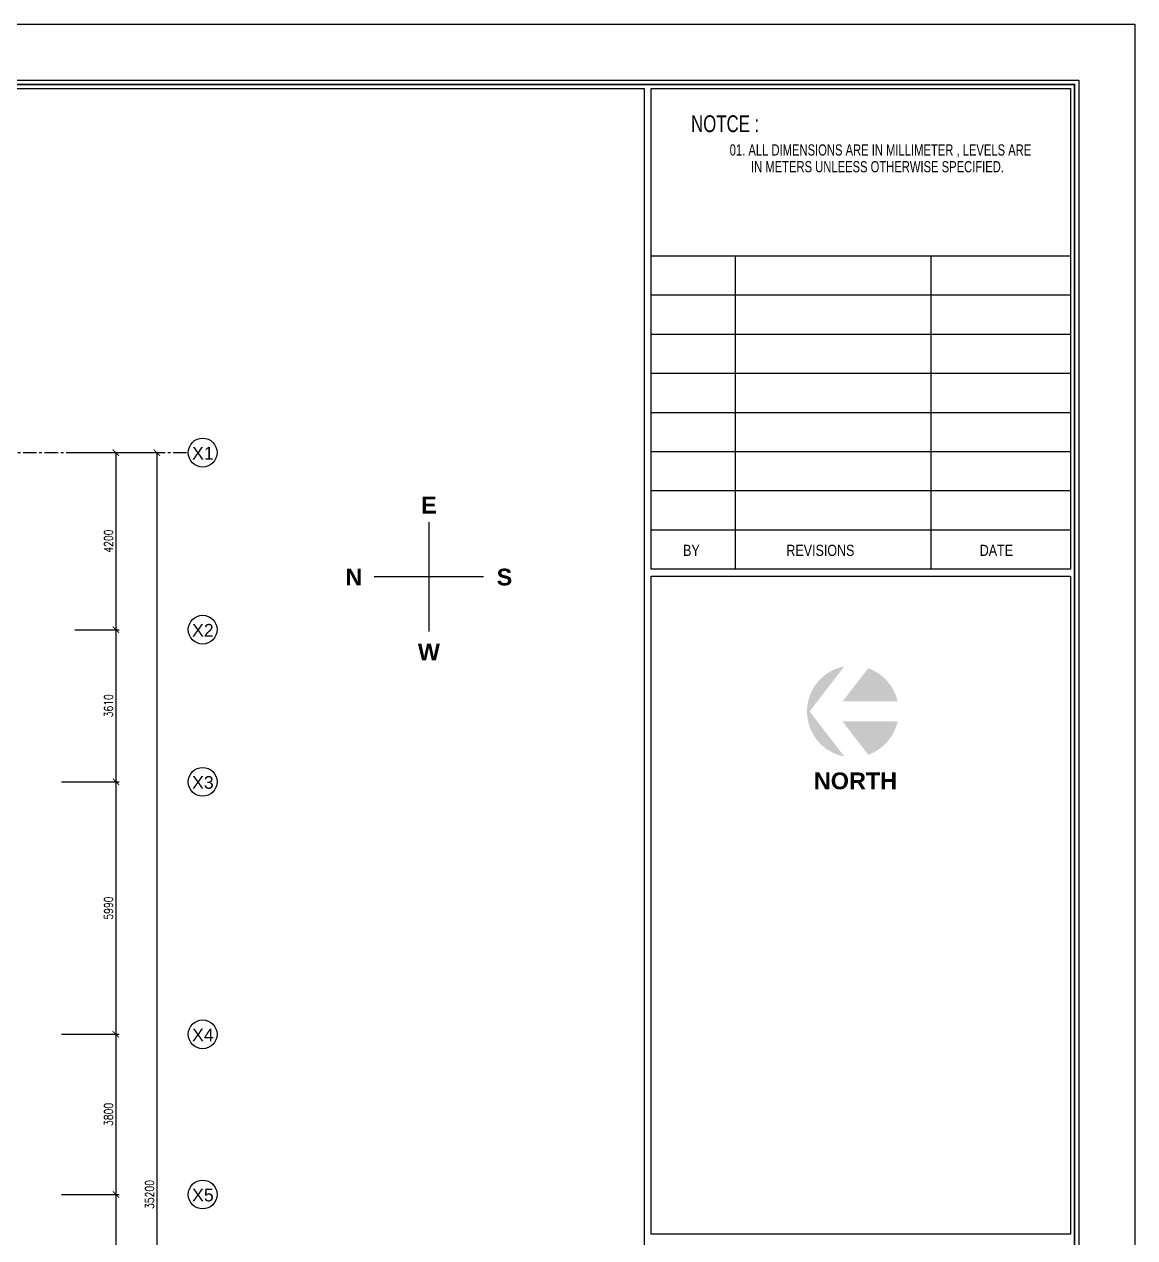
# Model space of a CAD drawing. Header units: millimetres. Extents: x -1288794 to 2153086, y -2701644 to -1428868.
# Drawn here: x 746738 to 773083, y -1492595 to -1463806 of the extents above; entities that cross this region are included whole.
import ezdxf
from ezdxf.enums import TextEntityAlignment as Align

# ---------------------------------------------------------------- set-up
doc = ezdxf.new("R2010")
doc.units = ezdxf.units.MM
doc.header["$LTSCALE"] = 100
doc.header["$PDMODE"] = 34
doc.linetypes.add('CENTER', pattern=[50.8, 31.75, -6.35, 6.35, -6.35])
for name, color, linetype in [('A-ANNO-DIMS', 1, 'Continuous'), ('A-ANNO-SYMB', 33, 'Continuous'), ('A-ANNO-TEXT', 8, 'Continuous'), ('A-GRID', 253, 'CENTER'), ('LOGO LINE', 7, 'Continuous'), ('LOGO1LINE', 7, 'Continuous'), ('LOGOHATCH02', 8, 'Continuous'), ('TEXT', 4, 'Continuous'), ('TEXTO', 140, 'Continuous')]:
    doc.layers.add(name, color=color, linetype=linetype)
doc.styles.add('ISTILO', font='sanss___.ttf', dxfattribs={"width": 0.8, "height": 400})
doc.styles.add('ROMANS', font='romans.shx', dxfattribs={"width": 0.8})
doc.styles.add('SANSSERIF', font='sas_____.pfb')
doc.styles.add('SANSSERIFBOLD', font='sasb____.pfb')
doc.styles.add('STYLUS BT', font='stylu.ttf', dxfattribs={"width": 0.5})
doc.dimstyles.new('100 of DIM2', dxfattribs={"dimscale": 0, "dimtxt": 200, "dimasz": 150, "dimexe": 75, "dimexo": 200, "dimgap": 75, "dimtad": 1, "dimdec": 0, "dimrnd": 5, "dimzin": 0, "dimdsep": 46, "dimtxsty": 'ROMANS', "dimblk": 'ARCHTICK', "dimcen": 100, "dimclrd": 94, "dimclre": 94, "dimclrt": 2, "dimadec": 0, "dimazin": 0, "dimtfac": 1, "dimtdec": 0, "dimtofl": 0, "dimtmove": 2, "dimatfit": 3, "dimldrblk": 'OPEN90', "dimfxl": 75, "dimtolj": 1, "dimtzin": 0, "dimarcsym": 0})

# ---------------------------------------------------------------- blocks, each defined once
blk = doc.blocks.new('_ArchTick')
at = {"color": 0, "linetype": 'ByBlock', "const_width": 0.15}
blk.add_lwpolyline([(-0.5, -0.5), (0.5, 0.5)], dxfattribs=at)
blk = doc.blocks.new('*D138')
at = {"layer": 'A-ANNO-DIMS', "color": 94, "lineweight": -2, "ltscale": 3, "transparency": 16777216}
for p, q in [((747729, -1473969), (749960, -1473969)), ((749885, -1473969), (749885, -1509169)), ((747729, -1509169), (749960, -1509169))]:
    blk.add_line(p, q, dxfattribs=at)
at = {"layer": 'Defpoints', "color": 0, "ltscale": 3, "transparency": 16777216}
for p in [(747529, -1473969), (747529, -1509169), (749885, -1509169)]:
    blk.add_point(p, dxfattribs=at)
at = {"layer": 'A-ANNO-DIMS', "color": 94, "lineweight": -2, "ltscale": 3, "transparency": 16777216, "xscale": 150, "yscale": 150, "zscale": 150}
for p, rotation in [((749885, -1473969), 90), ((749885, -1509169), 270)]:
    blk.add_blockref('_ArchTick', p, dxfattribs=dict(at, rotation=rotation))
at = {"layer": 'A-ANNO-DIMS', "color": 2, "ltscale": 3, "transparency": 16777216, "insert": (749710, -1491569), "char_height": 200, "attachment_point": 5, "rotation": 90, "style": 'ROMANS'}
blk.add_mtext('\\A1;35200', dxfattribs=at)
blk = doc.blocks.new('_Open90')
at = {"color": 0, "linetype": 'ByBlock', "lineweight": -2}
for p, q in [((0, 0), (-1, 0)), ((-0.5, 0.5), (0, 0)), ((0, 0), (-0.5, -0.5))]:
    blk.add_line(p, q, dxfattribs=at)
blk = doc.blocks.new('*D139')
at = {"layer": 'A-ANNO-DIMS', "color": 94, "lineweight": -2, "ltscale": 3, "transparency": 16777216}
for p, q in [((747935, -1473969), (748987, -1473969)), ((748912, -1473969), (748912, -1478169)), ((747935, -1478169), (748987, -1478169))]:
    blk.add_line(p, q, dxfattribs=at)
at = {"layer": 'Defpoints', "color": 0, "ltscale": 3, "transparency": 16777216}
for p in [(747735, -1473969), (747735, -1478169), (748912, -1478169)]:
    blk.add_point(p, dxfattribs=at)
at = {"layer": 'A-ANNO-DIMS', "color": 94, "lineweight": -2, "ltscale": 3, "transparency": 16777216, "xscale": 150, "yscale": 150, "zscale": 150}
for p, rotation in [((748912, -1473969), 90), ((748912, -1478169), 270)]:
    blk.add_blockref('_ArchTick', p, dxfattribs=dict(at, rotation=rotation))
at = {"layer": 'A-ANNO-DIMS', "color": 2, "ltscale": 3, "transparency": 16777216, "insert": (748737, -1476069), "char_height": 200, "attachment_point": 5, "rotation": 90, "style": 'ROMANS'}
blk.add_mtext('\\A1;4200', dxfattribs=at)
blk = doc.blocks.new('*D140')
at = {"layer": 'A-ANNO-DIMS', "color": 94, "lineweight": -2, "ltscale": 3, "transparency": 16777216}
for p, q in [((747935, -1478169), (748987, -1478169)), ((748912, -1478169), (748912, -1481779)), ((747621, -1481779), (748987, -1481779))]:
    blk.add_line(p, q, dxfattribs=at)
at = {"layer": 'Defpoints', "color": 0, "ltscale": 3, "transparency": 16777216}
for p in [(747735, -1478169), (747421, -1481779), (748912, -1481779)]:
    blk.add_point(p, dxfattribs=at)
at = {"layer": 'A-ANNO-DIMS', "color": 94, "lineweight": -2, "ltscale": 3, "transparency": 16777216, "xscale": 150, "yscale": 150, "zscale": 150}
for p, rotation in [((748912, -1478169), 90), ((748912, -1481779), 270)]:
    blk.add_blockref('_ArchTick', p, dxfattribs=dict(at, rotation=rotation))
at = {"layer": 'A-ANNO-DIMS', "color": 2, "ltscale": 3, "transparency": 16777216, "insert": (748737, -1479974), "char_height": 200, "attachment_point": 5, "rotation": 90, "style": 'ROMANS'}
blk.add_mtext('\\A1;3610', dxfattribs=at)
blk = doc.blocks.new('*D141')
at = {"layer": 'A-ANNO-DIMS', "color": 94, "lineweight": -2, "ltscale": 3, "transparency": 16777216}
for p, q in [((747621, -1481779), (748987, -1481779)), ((748912, -1481779), (748912, -1487769)), ((747621, -1487769), (748987, -1487769))]:
    blk.add_line(p, q, dxfattribs=at)
at = {"layer": 'Defpoints', "color": 0, "ltscale": 3, "transparency": 16777216}
for p in [(747421, -1481779), (747421, -1487769), (748912, -1487769)]:
    blk.add_point(p, dxfattribs=at)
at = {"layer": 'A-ANNO-DIMS', "color": 94, "lineweight": -2, "ltscale": 3, "transparency": 16777216, "xscale": 150, "yscale": 150, "zscale": 150}
for p, rotation in [((748912, -1481779), 90), ((748912, -1487769), 270)]:
    blk.add_blockref('_ArchTick', p, dxfattribs=dict(at, rotation=rotation))
at = {"layer": 'A-ANNO-DIMS', "color": 2, "ltscale": 3, "transparency": 16777216, "insert": (748737, -1484774), "char_height": 200, "attachment_point": 5, "rotation": 90, "style": 'ROMANS'}
blk.add_mtext('\\A1;5990', dxfattribs=at)
blk = doc.blocks.new('*D142')
at = {"layer": 'A-ANNO-DIMS', "color": 94, "lineweight": -2, "ltscale": 3, "transparency": 16777216}
for p, q in [((747621, -1487769), (748987, -1487769)), ((748912, -1487769), (748912, -1491569)), ((747621, -1491569), (748987, -1491569))]:
    blk.add_line(p, q, dxfattribs=at)
at = {"layer": 'Defpoints', "color": 0, "ltscale": 3, "transparency": 16777216}
for p in [(747421, -1487769), (747421, -1491569), (748912, -1491569)]:
    blk.add_point(p, dxfattribs=at)
at = {"layer": 'A-ANNO-DIMS', "color": 94, "lineweight": -2, "ltscale": 3, "transparency": 16777216, "xscale": 150, "yscale": 150, "zscale": 150}
for p, rotation in [((748912, -1487769), 90), ((748912, -1491569), 270)]:
    blk.add_blockref('_ArchTick', p, dxfattribs=dict(at, rotation=rotation))
at = {"layer": 'A-ANNO-DIMS', "color": 2, "ltscale": 3, "transparency": 16777216, "insert": (748737, -1489669), "char_height": 200, "attachment_point": 5, "rotation": 90, "style": 'ROMANS'}
blk.add_mtext('\\A1;3800', dxfattribs=at)
blk = doc.blocks.new('*D143')
at = {"layer": 'A-ANNO-DIMS', "color": 94, "lineweight": -2, "ltscale": 3, "transparency": 16777216}
for p, q in [((747621, -1491569), (748987, -1491569)), ((748912, -1491569), (748912, -1495369)), ((747621, -1495369), (748987, -1495369))]:
    blk.add_line(p, q, dxfattribs=at)
at = {"layer": 'Defpoints', "color": 0, "ltscale": 3, "transparency": 16777216}
for p in [(747421, -1491569), (747421, -1495369), (748912, -1495369)]:
    blk.add_point(p, dxfattribs=at)
at = {"layer": 'A-ANNO-DIMS', "color": 94, "lineweight": -2, "ltscale": 3, "transparency": 16777216, "xscale": 150, "yscale": 150, "zscale": 150}
for p, rotation in [((748912, -1491569), 90), ((748912, -1495369), 270)]:
    blk.add_blockref('_ArchTick', p, dxfattribs=dict(at, rotation=rotation))
at = {"layer": 'A-ANNO-DIMS', "color": 2, "ltscale": 3, "transparency": 16777216, "insert": (748737, -1493469), "char_height": 200, "attachment_point": 5, "rotation": 90, "style": 'ROMANS'}
blk.add_mtext('\\A1;3800', dxfattribs=at)

msp = doc.modelspace()

# ---------------------------------------------------------------- hatches: boundary and pattern name
at = {"layer": 'LOGOHATCH02'}
h = msp.add_hatch(color=30, dxfattribs=at)
h.paths.add_polyline_path([(766193.7, -1479040.2, 0.8284598), (766193.7, -1481178.5), (765369.8, -1480109.3)])
h.paths.add_polyline_path([(766759.3, -1479083.6), (766151.8, -1479872), (767458, -1479872, 0.2581572)])
h.paths.add_polyline_path([(767458, -1480346.6), (766151.8, -1480346.6), (766759.3, -1481135, 0.2581572)])

# ---------------------------------------------------------------- linework, layer by layer
for p, q in [((756334, -1475617.9), (756334, -1478213.2)), ((757631.6, -1476915.5), (755036.3, -1476915.5))]:
    msp.add_line(p, q)
at = {"layer": 'A-ANNO-SYMB', "ltscale": 3}
for centre in [(750971, -1473968.6), (750971, -1478168.6), (750971, -1481778.6), (750971, -1487768.6), (750971, -1491568.6)]:
    msp.add_circle(centre, 342.2, dxfattribs=at)
at = {"layer": 'A-GRID', "ltscale": 0.1}
msp.add_line((707089.2, -1473968.6), (750628.8, -1473968.6), dxfattribs=at)
at = {"layer": 'LOGO LINE'}
msp.add_lwpolyline([(773082.6, -1519493.9), (694324.6, -1519493.9), (694324.6, -1463806.4), (773082.6, -1463806.4)], close=True, dxfattribs=at)
at = {"layer": 'LOGO1LINE'}
for p, q in [((771557.9, -1469308.8), (761613.8, -1469308.8)), ((763602.6, -1469308.8), (763602.6, -1476733.8)), ((768243.2, -1469308.8), (768243.2, -1476733.8)), ((771557.9, -1470236.9), (761613.8, -1470236.9)), ((771557.9, -1471165.1), (761613.8, -1471165.1)), ((771557.9, -1472093.2), (761613.8, -1472093.2)), ((771557.9, -1473021.3), (761613.8, -1473021.3)), ((771557.9, -1473949.4), (761613.8, -1473949.4)), ((771557.9, -1474877.6), (761613.8, -1474877.6)), ((771557.9, -1475805.7), (761613.8, -1475805.7))]:
    msp.add_line(p, q, dxfattribs=at)
for points in [[(771756.7, -1518168), (695650.5, -1518168), (695650.5, -1465132.3), (771756.7, -1465132.3)], [(761448, -1517969.1), (695849.3, -1517969.1), (695849.3, -1465331.1), (761448, -1465331.1)], [(771557.9, -1476733.8), (761613.8, -1476733.8), (761613.8, -1465331.1), (771557.9, -1465331.1)], [(771557.9, -1492511.9), (761613.8, -1492511.9), (761613.8, -1476899.6), (771557.9, -1476899.6)]]:
    msp.add_lwpolyline(points, close=True, dxfattribs=at)
at = {"layer": 'LOGO1LINE', "const_width": 39.8}
msp.add_lwpolyline([(771657.3, -1518068.5), (695749.9, -1518068.5), (695749.9, -1465231.7), (771657.3, -1465231.7)], close=True, dxfattribs=at)

# ---------------------------------------------------------------- texts
at = {"layer": 'A-ANNO-TEXT', "style": 'SANSSERIF'}
for s, p in [('X1', (750975.6, -1474133.2)), ('X2', (750975.6, -1478333.2)), ('X3', (750975.6, -1481943.2)), ('X4', (750975.6, -1487933.2)), ('X5', (750975.6, -1491733.2))]:
    msp.add_text(s, height=300, dxfattribs=at).set_placement(p, align=Align.CENTER)
at = {"layer": 'TEXT', "color": 7}
for s, height, style, width, p in [('NOTCE :', 397.77, 'STYLUS BT', 0.75, (762557, -1466364.7)), ('BY', 265.18, 'ISTILO', 0.8, (762368.4, -1476419.8)), ('REVISIONS', 265.18, 'ISTILO', 0.8, (764818.3, -1476419.8)), ('DATE', 265.18, 'ISTILO', 0.8, (769405.6, -1476419.8))]:
    msp.add_text(s, height=height, dxfattribs=dict(at, style=style, width=width)).set_placement(p)
at = {"layer": 'TEXT', "color": 7, "style": 'SANSSERIFBOLD'}
for s, height, p in [('E', 397.8, (756338.6, -1475214.4)), ('N', 397.8, (754557.1, -1476920.1)), ('S', 397.8, (758130, -1476920.1)), ('W', 397.8, (756338.6, -1478697.7)), ('NORTH', 397.77, (766457.6, -1481755.6))]:
    msp.add_text(s, height=height, dxfattribs=at).set_placement(p, align=Align.MIDDLE)
at = {"layer": 'TEXTO', "color": 7, "linetype": 'Continuous', "style": 'STYLUS BT', "width": 0.75}
for s, p in [('01. ALL DIMENSIONS ARE IN MILLIMETER , LEVELS ARE', (763473.9, -1466920.6)), ('IN METERS UNLEESS OTHERWISE SPECIFIED.', (763979.6, -1467317.8))]:
    msp.add_text(s, height=265.179, dxfattribs=at).set_placement(p)

# ---------------------------------------------------------------- dimensions: what is measured, and where the dimension line sits
at = {"layer": 'A-ANNO-DIMS', "ltscale": 3}
for base, p1, p2, picture, middle in [((749884.6, -1509168.6), (747529.4, -1473968.6), (747529.4, -1509168.6), '*D138', (749709.6, -1491568.6)), ((748912.1, -1478168.6), (747734.5, -1473968.6), (747734.5, -1478168.6), '*D139', (748737.1, -1476068.6)), ((748912.1, -1481778.6), (747734.5, -1478168.6), (747420.5, -1481778.6), '*D140', (748737.1, -1479973.6)), ((748912.1, -1487768.6), (747420.5, -1481778.6), (747420.5, -1487768.6), '*D141', (748737.1, -1484773.6)), ((748912.1, -1491568.6), (747420.5, -1487768.6), (747420.5, -1491568.6), '*D142', (748737.1, -1489668.6)), ((748912.1, -1495368.6), (747420.5, -1491568.6), (747420.5, -1495368.6), '*D143', (748737.1, -1493468.6))]:
    dim = msp.add_linear_dim(base=base, p1=p1, p2=p2, angle=90, dimstyle='100 of DIM2', override={"dimscale": 1}, dxfattribs=at)
    dim.commit()
    dim.dimension.update_dxf_attribs({"geometry": picture, "text_midpoint": middle})

doc.saveas('drawing.dxf')
